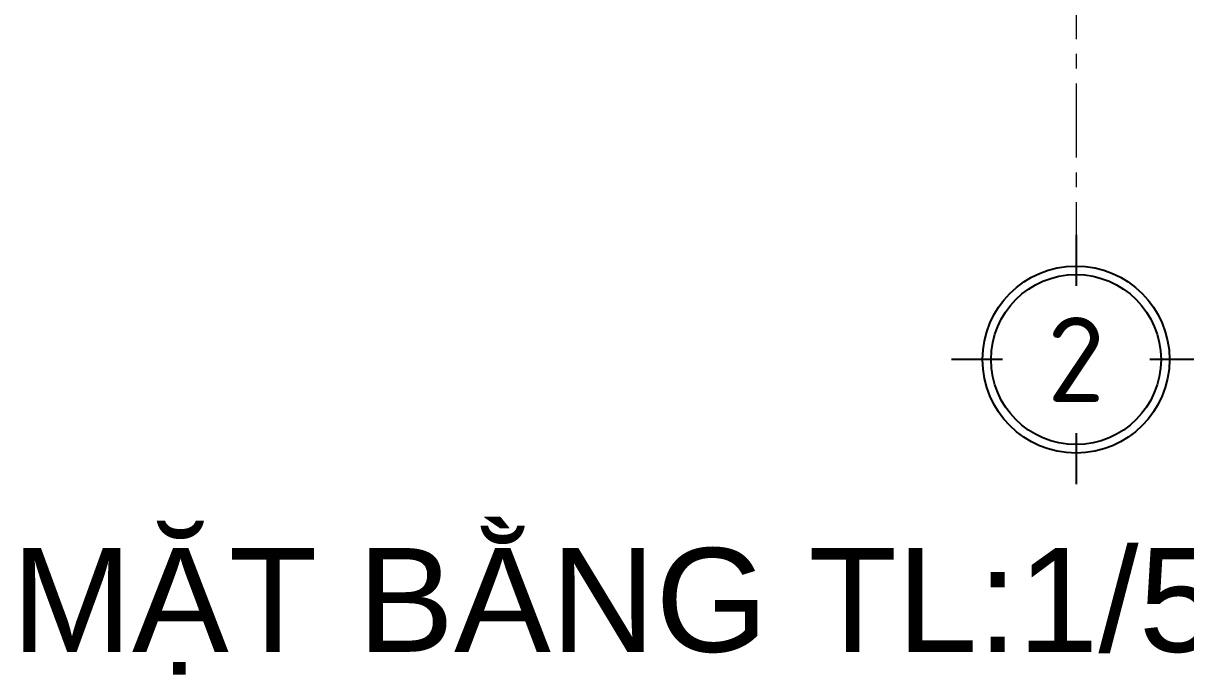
# Model space of a CAD drawing. Header units: inches. Extents: x 236662 to 497023, y -248575 to 81795.
# Drawn here: x 284417 to 286378, y -204801 to -203702 of the extents above; entities that cross this region are included whole.
import ezdxf
from ezdxf.enums import TextEntityAlignment as Align

# ---------------------------------------------------------------- set-up
doc = ezdxf.new("R2010")
doc.units = ezdxf.units.IN
doc.header["$LTSCALE"] = 10
doc.header["$MEASUREMENT"] = 0
doc.linetypes.add('CENTER', pattern=[2, 1.25, -0.25, 0.25, -0.25])
for name, color, linetype in [('01. HP_TEXT', 9, 'Continuous'), ('07. HP_KY HIEU', 43, 'Continuous'), ('TEXT', 2, 'Continuous')]:
    doc.layers.add(name, color=color, linetype=linetype)
doc.layers.add('05. HP_TRUC', color=251, linetype='CENTER', lineweight=5)
doc.styles.add('ISOCP50', font='isocpeur.ttf')
doc.styles.add('TEXT (none)', font='arial.ttf')

# ---------------------------------------------------------------- blocks, each defined once
blk = doc.blocks.new('grid test1')
at = {"ltscale": 20}
for p, q in [((0, 440), (0, 260)), ((-260, 0), (-440, 0)), ((440, 0), (260, 0)), ((0, -260), (0, -440))]:
    blk.add_line(p, q, dxfattribs=at)
at = {"color": 251, "ltscale": 20, "true_color": 0x636466}
for radius in [330, 300]:
    blk.add_circle((0, 0), radius, dxfattribs=at)
at = {"layer": '01. HP_TEXT', "color": 2, "ltscale": 20, "true_color": 0xf1eb1f, "style": 'ISOCP50'}
blk.add_attdef('GRID', text='', height=300, dxfattribs=at).set_placement((-36.9, 0.3), align=Align.MIDDLE_CENTER)

msp = doc.modelspace()

# ---------------------------------------------------------------- linework, layer by layer
at = {"layer": '05. HP_TRUC', "ltscale": 10}
msp.add_line((286193.2, -200404), (286193.2, -204059.2), dxfattribs=at)

# ---------------------------------------------------------------- block references
at = {"layer": '07. HP_KY HIEU', "ltscale": 20}
ref = msp.add_blockref('grid test1', (286193.2, -204269.4), dxfattribs=dict(at, xscale=0.477750000078231, yscale=0.477750000078231, zscale=0.477750000078231))
ref.add_attrib('GRID', '2', dxfattribs={"layer": 'TEXT', "ltscale": 20, "height": 143.3, "style": 'ISOCP50'}).set_placement((286193.2, -204269.4), align=Align.MIDDLE_CENTER)

# ---------------------------------------------------------------- texts
at = {"layer": '01. HP_TEXT', "style": 'TEXT (none)'}
msp.add_text('MẶT BẰNG TL:1/50', height=175, dxfattribs=at).set_placement((284397.2, -204762.2, -234.4))

doc.saveas('drawing.dxf')
